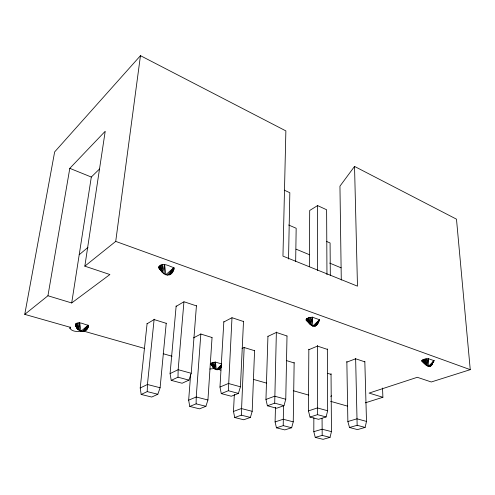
<?xml version="1.0" encoding="UTF-8"?>
<svg xmlns="http://www.w3.org/2000/svg" width="495" height="495" viewBox="0 0 495 495"><rect width="100%" height="100%" fill="white"/><g stroke="black" fill="none" stroke-linecap="round" stroke-linejoin="round"><path stroke-width="0.74" d="M317.462 345.38L317.505 414.649L310.006 417.056L308.453 410.9L308.837 349.235M317.53 270.462L317.586 205.586L326.626 209.769L326.96 274.706M423.268 361.387L421.839 360.886L428.311 366.43L428.317 358.64L423.868 359.339L421.839 360.886C424.933 365.124 431.566 370.254 433.032 361.765L434.053 360.688L428.317 358.64L426.226 364.957L422.13 360.329L426.226 364.957L426.715 358.739L425.323 363.763L422.823 359.803L424.104 360.855L425.323 363.763L425.193 358.98L424.104 360.855L423.868 359.339M331.037 373.626L331.458 431.609L330.035 437.363L323.074 439.331L315.253 437.401L313.811 431.677L313.849 417.799M234.339 394.49L233.479 411.456L234.723 417.532L241.312 415.163L244.146 347.521L254.572 350.695M309.344 266.756L309.697 210.486L317.586 205.586M223.851 321.608L219.972 387.041L221.277 393.599L228.356 390.716L231.982 317.883M275.468 407.261L275.09 421.932L276.439 427.829L284.835 429.895L291.654 427.754L293.25 421.827L294.148 362.445M295.67 261.422L296.165 228.263L288.647 225.002M75.945 323.631C74.436 331.65 87.646 334.744 88.413 325.871L88.073 325.203C84.169 324.646 78.99 320.81 75.426 324.188L77.059 328.34L78.142 322.895L78.154 329.633L75.351 324.825L78.154 329.633L79.676 322.771L81.013 331.279L88.073 325.203L84.094 331.322L88.413 325.871L85.456 330.728L88.314 326.496L87.782 327.046M190.624 374.727L188.657 400.17L189.764 406.438L196.113 403.852L196.23 396.99L200.84 333.871M267.944 336.198L265.951 399.434L267.387 405.789L276.625 408.233L283.988 405.646L285.764 399.248L287.007 336.062M288.529 259.003L289.835 192.728L284.303 190.173M283.48 405.337L283.227 425.65L276.439 427.829M79.676 322.771L79.503 330.641L78.247 328.921M176.164 305.873L170.082 373.583L171.221 380.364L177.99 377.19L178.157 369.691L183.923 302M276.371 332.04L274.706 403.159L267.387 405.789M147.12 323.377L140.215 387.975L141.168 394.447L147.213 391.613L147.43 384.497L154.143 319.195M234.723 417.532L243.75 419.76L250.39 417.433L252.184 411.314L254.585 350.466M221.277 393.599L231.289 396.241L238.417 393.414L240.434 386.799L243.515 321.168M159.873 265.598L159.922 267.43L161.116 264.974L160.417 269.305L159.922 267.43L159.087 266.378L161.327 271.081L162.725 264.553L162.589 272.646L158.808 267.257L162.589 272.646L164.6 264.367L164.111 273.884C168.442 277.157 173.349 273.246 174.098 268.612L173.894 267.69C169.37 266.372 163.27 262.034 159.087 266.378L159.05 268.185L162.589 272.646L164.111 273.884L163.103 272.745M189.764 406.438L199.504 408.839L205.914 406.302L207.931 399.985L212.046 337.59M213.042 366.418L210.907 364.271L215.009 369.097L213.889 368.218L210.814 363.745L212.801 362.458L215.504 362.136L215.009 369.097C217.491 370.798 220.782 369.115 221.413 366.306M171.221 380.364L182.098 383.241L188.942 380.135L191.231 373.279L196.441 305.601M141.168 394.447L151.711 397.046L157.825 394.268L160.102 387.746L166.233 323.186M81.353 331.143C77.597 331.867 72.505 331.761 69.956 328.544L70.525 327.381L24.75 314.368L54.648 151.909L140.462 55.669L285.875 130.903L282.954 256.119L357.477 286.16L354.538 166.425L456.483 219.167L470.25 369.66L431.287 381.979L417.291 377.295L369.084 393.092L382.895 397.275L382.542 388.043M308.899 322.567L306.12 320.061L311.473 325.394L306.12 320.061L306.213 319.355L309.029 317.629L312.333 317.177L311.473 325.394C314.789 328.018 318.26 324.491 318.848 321.125L317.877 321.7M24.75 314.368L47.941 295.762L71.695 302.959L109.896 274.539L84.837 266.168L115.719 241.399L140.462 55.669M428.317 358.64L427.247 365.867L421.839 360.886M84.837 266.168L105.212 131.262L69.801 168.343L47.941 295.762M71.695 302.959L91.309 177.043L99.47 169.036M69.956 328.544L70.191 327.022M76.873 323.192L76.298 326.83L75.426 324.188L75.914 325.227L76.873 323.192L77.059 328.34L75.426 324.188M211.792 362.804L211.866 364.264L211.118 363.243L212.262 365.718L211.866 364.264L212.801 362.458L212.262 365.718L213.889 368.218L215.504 362.136L221.581 363.899M317.196 324.528L318.848 321.125L316.392 325.518L319.529 319.751L312.333 317.177L310.241 324.349L306.213 319.355L310.241 324.349L310.6 317.314L309.183 322.988L306.752 318.687L307.878 319.751L309.183 322.988L309.029 317.629L307.878 319.751L307.711 318.093M309.029 317.629L308.379 321.422L306.752 318.687M425.193 358.98L424.599 362.359L422.823 359.803M346.846 361.356L347.867 421.53L349.507 427.501L357.452 429.598L365.112 427.426L366.498 421.424L364.821 361.325M172.594 271.916L172.848 270.802M310.006 417.056L318.557 419.315L326.094 416.951L327.659 410.757L327.344 348.913M331.396 395.728L330.827 396.557M220.529 368.082L221.079 366.906M432.704 362.439L431.071 365.78L433.738 361.245L430.291 366.38L434.053 360.688L428.311 366.43M171.79 273.308L173.788 269.484L172.978 270.251M86.569 329.769L88.314 326.496M431.937 363.627L432.667 362.389M221.24 366.411L219.706 368.992L221.581 365.873M164.6 264.367L165.794 274.713L173.894 267.69L169.166 274.948L174.098 268.612L170.62 274.348L173.788 269.484M221.457 365.31L218.666 369.579L221.413 365.861M311.683 325.067L312.791 326.069L319.529 319.751L315.34 326.131L319.411 320.457M354.538 166.425L339.947 186.163L341.284 280.059M429.351 366.603L434.053 360.688M314.115 326.316L319.529 319.751M217.484 369.796L221.302 365.236M167.52 275.072L173.894 267.69M82.585 331.514L88.073 325.203M221.71 364.598L216.241 369.629L215.504 362.136M79.206 254.733L88.011 247.37M147.083 323.767L154.106 319.566L166.221 323.322M176.115 306.411L183.942 301.733L196.422 305.879M193.471 337.906L200.828 334.045L212.052 337.522M223.827 321.979L231.988 317.697L243.503 321.521M140.215 387.975L147.43 384.497L160.102 387.746M170.082 373.583L178.157 369.691L191.231 373.279M242.074 348.437L244.153 347.465M267.937 336.371L276.358 332.442L287.013 335.981M308.831 349.718L317.462 346.098L327.344 349.377M188.657 400.17L196.23 396.99L207.931 399.985M219.972 387.041L228.418 383.495L240.434 386.799M346.859 362.123L355.639 358.782L364.834 361.839M233.479 411.456L241.35 408.542L252.184 411.314M265.951 399.434L274.682 396.204L285.764 399.248M214.948 368.447L209.837 369.035M275.09 421.932L283.19 419.253L293.25 421.827M308.453 410.9L317.406 407.942L327.659 410.757M365.31 402.837L382.895 397.275M313.811 431.677L322.084 429.208L331.458 431.609M347.867 421.53L356.982 418.813L366.498 421.424M315.253 437.401L322.189 435.396L330.035 437.363M349.507 427.501L357.149 425.292L365.112 427.426M147.213 391.613L157.825 394.268M196.113 403.852L205.914 406.302M241.312 415.163L250.39 417.433M283.227 425.65L291.654 427.754M177.99 377.19L188.942 380.135M228.356 390.716L238.417 393.414M274.706 403.159L283.988 405.646M317.505 414.649L326.094 416.951M83.754 331.143L144.614 348.449M163.171 353.721L172.074 356.252M218.642 369.493L220.857 370.124M253.36 379.368L266.656 383.149M293.25 390.71L308.762 395.115M330.629 401.334L347.682 406.185M286.512 360.595L294.141 362.953M327.56 373.31L331.044 374.387M162.088 271.6L159.05 268.185L160.473 268.686M115.719 241.399L470.25 369.66M69.801 168.343L91.309 177.043M296.103 249.183L309.678 254.807M329.682 263.093L341.111 267.832M326.607 241.455L330.085 242.965L330.32 275.437M159.05 268.185L160.089 269.187M76.682 326.545L75.723 325.493L76.564 326.632M80.054 330.227L81.013 331.279M211.118 363.243L212.949 367.067L214.069 362.229L213.889 368.218L210.814 363.745L212.949 367.067L212.801 362.458M159.087 266.378L161.327 271.081L161.116 264.974M312.333 317.177L312.791 326.069M357.149 425.292L355.633 358.547M322.189 435.396L322.066 418.405"/></g></svg>
